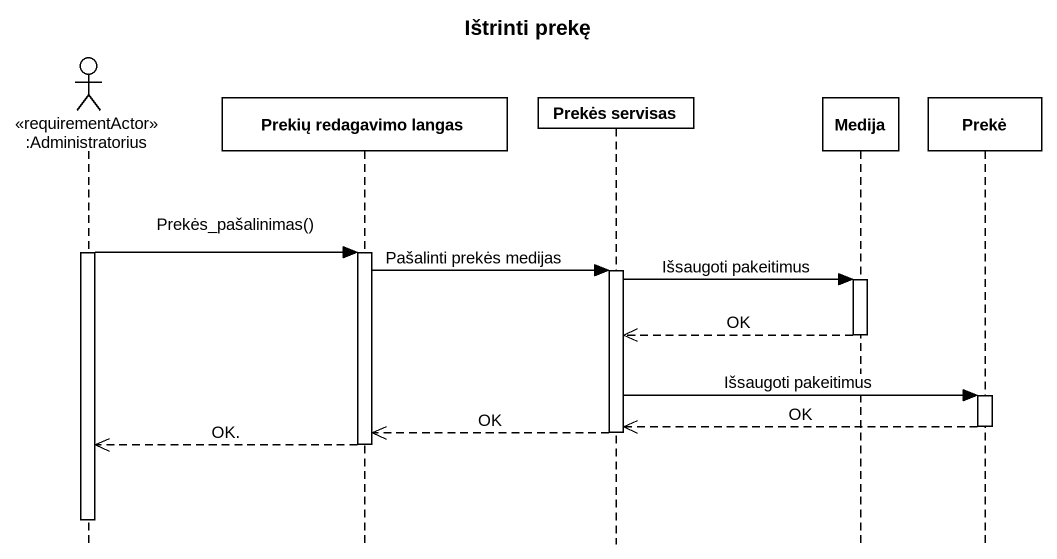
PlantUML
@startuml
title Ištrinti prekę
hide footbox
actor ":Administratorius" as Administratorius <<requirementActor>>
participant "Prekių redagavimo langas" as Prekių_redagavimo_langas
participant "Prekės servisas" as Prekės_servisas
participant Medija
participant Prekė

activate Administratorius
Administratorius -> Prekių_redagavimo_langas : Prekės_pašalinimas()
activate Prekių_redagavimo_langas
Prekių_redagavimo_langas -> Prekės_servisas : Pašalinti prekės medijas
activate Prekės_servisas
Prekės_servisas -> Medija : Išsaugoti pakeitimus
activate Medija
Medija -->> Prekės_servisas : OK
deactivate Medija
Prekės_servisas -> Prekė : Išsaugoti pakeitimus
activate Prekė
Prekė -->> Prekės_servisas : OK
deactivate Prekė
Prekės_servisas -->> Prekių_redagavimo_langas : OK
deactivate Prekės_servisas
Prekių_redagavimo_langas -->> Administratorius : OK.
deactivate Prekių_redagavimo_langas
deactivate Administratorius
@enduml
